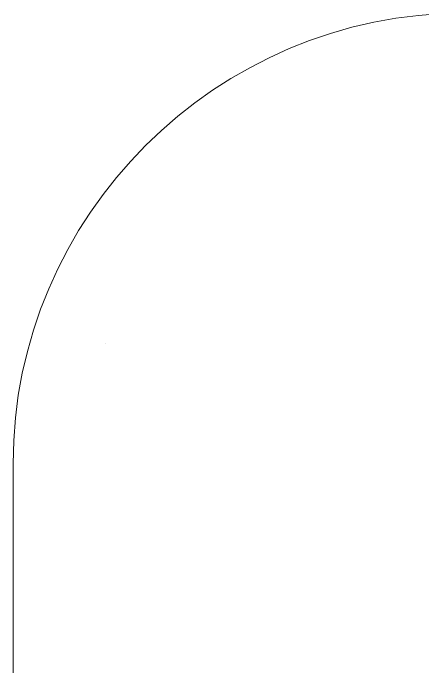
# Model space of a CAD drawing. Header units: inches. Extents: x -88 to 386, y -554 to 83.
# Drawn here: x -88.2 to -41.4, y -330 to -255.2 of the extents above; entities that cross this region are included whole.
import ezdxf

# ---------------------------------------------------------------- set-up
doc = ezdxf.new("R2010")
doc.units = ezdxf.units.IN
doc.header["$MEASUREMENT"] = 0
doc.layers.add('_U+30EC_U+30A4_U+30E4_U+30FC 1', color=7, linetype='Continuous')

# ---------------------------------------------------------------- blocks, each defined once
blk = doc.blocks.new('block 32')
at = {"layer": '_U+30EC_U+30A4_U+30E4_U+30FC 1', "color": 179, "lineweight": 9, "true_color": 0x221814}
blk.add_open_spline([(302.409, -554.338), (302.409, -554.338), (-36.649, -554.338), (-36.649, -554.338), (-64.999, -554.338), (-88.194, -531.143), (-88.194, -502.793), (-88.194, -502.793), (-88.194, -306.721), (-88.194, -306.721), (-88.194, -278.372), (-64.999, -255.177), (-36.649, -255.177), (-36.649, -255.177), (302.409, -255.177), (302.409, -255.177), (330.758, -255.177), (353.953, -278.372), (353.953, -306.721), (353.953, -306.721), (353.953, -502.793), (353.953, -502.793), (353.953, -531.143), (330.758, -554.338), (302.409, -554.338)], degree=3, knots=[0, 0, 0, 0, 1, 1, 1, 2, 2, 2, 3, 3, 3, 4, 4, 4, 5, 5, 5, 6, 6, 6, 7, 7, 7, 8, 8, 8, 8], dxfattribs=at)

msp = doc.modelspace()

# ---------------------------------------------------------------- linework, layer by layer
at = {"layer": '_U+30EC_U+30A4_U+30E4_U+30FC 1', "color": 7, "lineweight": 9, "true_color": 0xffffff}
msp.add_lwpolyline([(-77.685, -292.926), (-77.685, -292.926)], dxfattribs=at)

# ---------------------------------------------------------------- block references
at = {"layer": '_U+30EC_U+30A4_U+30E4_U+30FC 1'}
msp.add_blockref('block 32', (0, 0), dxfattribs=at)

doc.saveas('drawing.dxf')
